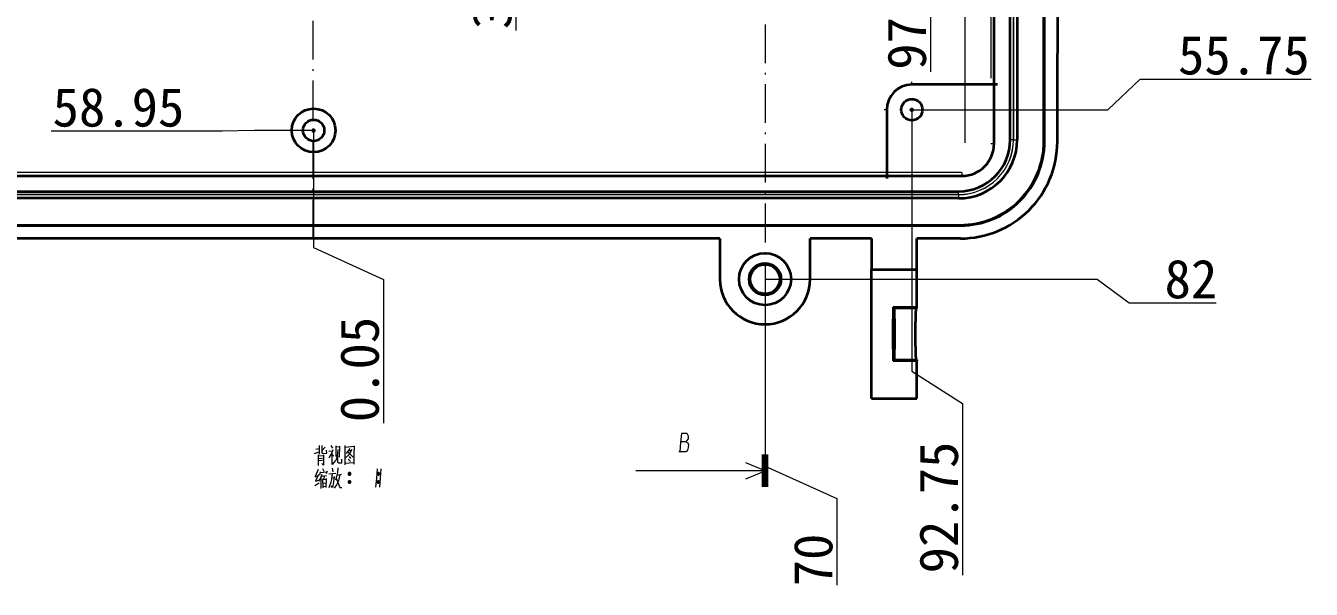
# Model space of a CAD drawing. Header units: millimetres. Extents: x -2350 to -557, y -483 to 312.
# Drawn here: x -784.4 to -585.1, y -168.4 to -81.1 of the extents above; entities that cross this region are included whole.
import ezdxf

# ---------------------------------------------------------------- set-up
doc = ezdxf.new("R2010")
doc.units = ezdxf.units.MM
doc.header["$LTSCALE"] = 0.5
doc.header["$PDSIZE"] = -1
doc.linetypes.add('DASHDOT', pattern=[18.5, 12, -3, 0.5, -3])
doc.layers.get('0').update_dxf_attribs({"lineweight": 0})
doc.styles.get("Standard").update_dxf_attribs({"font": ''})
doc.styles.get('Standard').set_extended_font_data('FangSong_GB2312')
doc.dimstyles.get("Standard").update_dxf_attribs({"dimtxt": 0.18, "dimasz": 0.18, "dimexe": 0.18, "dimexo": 0.0625, "dimgap": 0.09, "dimtad": 0, "dimtih": 1, "dimtoh": 1, "dimdec": 4, "dimzin": 0, "dimdsep": 46, "dimtxsty": 'Standard', "dimcen": 0.09, "dimadec": 0, "dimazin": 0, "dimtfac": 1, "dimtdec": 4, "dimtofl": 0, "dimtmove": 0, "dimatfit": 3, "dimfxl": 0, "dimtolj": 1, "dimtzin": 0, "dimarcsym": 0})

# ---------------------------------------------------------------- blocks, each defined once
blk = doc.blocks.new('*D156')
at = {"color": 1, "lineweight": 20}
for p, q in [((-616.65, -94.11), (-611.65, -89.36)), ((-611.65, -89.36), (-585.15, -89.36)), ((-647.05, -94.11), (-616.65, -94.11))]:
    blk.add_line(p, q, dxfattribs=at)
at = {"layer": 'Defpoints', "color": 0}
for p in [(-739.8, -38.36), (-606.65, -89.36), (-647.05, -94.11)]:
    blk.add_point(p, dxfattribs=at)
at = {"color": 0, "insert": (-595.59, -85.69), "char_height": 6, "attachment_point": 5}
blk.add_mtext('55.75', dxfattribs=at)
blk = doc.blocks.new('*D167')
at = {"color": 1, "lineweight": 20}
for p, q in [((-871.88, -85.66), (-898.39, -85.66)), ((-866.88, -97.31), (-871.88, -85.66)), ((-837.25, -97.31), (-866.88, -97.31))]:
    blk.add_line(p, q, dxfattribs=at)
at = {"layer": 'Defpoints', "color": 0}
for p in [(-739.8, -38.36), (-876.88, -85.66), (-837.25, -97.31)]:
    blk.add_point(p, dxfattribs=at)
at = {"color": 0, "insert": (-887.95, -81.99), "char_height": 6, "attachment_point": 5}
blk.add_mtext('58.95', dxfattribs=at)
blk = doc.blocks.new('*D168')
at = {"color": 1, "lineweight": 20}
for p, q in [((-877.79, -107.62), (-891.26, -107.62)), ((-872.79, -120.36), (-877.79, -107.62)), ((-809.8, -120.36), (-872.79, -120.36))]:
    blk.add_line(p, q, dxfattribs=at)
at = {"layer": 'Defpoints', "color": 0}
for p in [(-739.8, -38.36), (-882.79, -107.62), (-809.8, -120.36)]:
    blk.add_point(p, dxfattribs=at)
at = {"color": 0, "insert": (-887.34, -103.96), "char_height": 6, "attachment_point": 5}
blk.add_mtext('82', dxfattribs=at)
blk = doc.blocks.new('*D169')
at = {"color": 1, "lineweight": 20}
for p, q in [((-837.25, -3.81), (-837.25, -123.15)), ((-837.25, -123.15), (-862.63, -128.15)), ((-862.63, -128.15), (-862.63, -154.79))]:
    blk.add_line(p, q, dxfattribs=at)
at = {"layer": 'Defpoints', "color": 0}
for p in [(-837.25, -3.81), (-739.8, -38.36), (-862.63, -133.15)]:
    blk.add_point(p, dxfattribs=at)
at = {"color": 0, "insert": (-866.31, -144.29), "char_height": 6, "attachment_point": 5, "rotation": 90}
blk.add_mtext('97.45', dxfattribs=at)
blk = doc.blocks.new('*D170')
at = {"color": 1, "lineweight": 20}
for p, q in [((-809.8, -120.36), (-809.8, -134.63)), ((-809.8, -134.63), (-823.71, -139.63)), ((-823.71, -139.63), (-823.71, -153.04))]:
    blk.add_line(p, q, dxfattribs=at)
at = {"layer": 'Defpoints', "color": 0}
for p in [(-739.8, -38.36), (-809.8, -120.36), (-823.71, -144.63)]:
    blk.add_point(p, dxfattribs=at)
at = {"color": 0, "insert": (-827.37, -149.15), "char_height": 6, "attachment_point": 5, "rotation": 90}
blk.add_mtext('70', dxfattribs=at)
blk = doc.blocks.new('*D171')
at = {"color": 1, "lineweight": 20}
for p, q in [((-739.75, -97.31), (-739.75, -115.44)), ((-739.75, -115.44), (-728.92, -120.44)), ((-728.92, -120.44), (-728.92, -142.66))]:
    blk.add_line(p, q, dxfattribs=at)
at = {"layer": 'Defpoints', "color": 0}
for p in [(-739.8, -38.36), (-739.75, -97.31), (-728.92, -125.44)]:
    blk.add_point(p, dxfattribs=at)
at = {"color": 0, "insert": (-732.6, -134.36), "char_height": 6, "attachment_point": 5, "rotation": 90}
blk.add_mtext('0.05', dxfattribs=at)
blk = doc.blocks.new('*D172')
at = {"color": 1, "lineweight": 20}
for p, q in [((-753.92, -97.44), (-780.43, -97.44)), ((-748.92, -97.31), (-753.92, -97.44)), ((-739.75, -97.31), (-748.92, -97.31))]:
    blk.add_line(p, q, dxfattribs=at)
at = {"layer": 'Defpoints', "color": 0}
for p in [(-739.8, -38.36), (-758.92, -97.44), (-739.75, -97.31)]:
    blk.add_point(p, dxfattribs=at)
at = {"color": 0, "insert": (-769.99, -93.77), "char_height": 6, "attachment_point": 5}
blk.add_mtext('58.95', dxfattribs=at)
blk = doc.blocks.new('*D173')
at = {"color": 1, "lineweight": 20}
for p, q in [((-669.8, -120.36), (-618.35, -120.36)), ((-618.35, -120.36), (-613.35, -124.04)), ((-613.35, -124.04), (-599.87, -124.04))]:
    blk.add_line(p, q, dxfattribs=at)
at = {"layer": 'Defpoints', "color": 0}
for p in [(-739.8, -38.36), (-669.8, -120.36), (-608.35, -124.04)]:
    blk.add_point(p, dxfattribs=at)
at = {"color": 0, "insert": (-603.8, -120.38), "char_height": 6, "attachment_point": 5}
blk.add_mtext('82', dxfattribs=at)
blk = doc.blocks.new('*D174')
at = {"color": 1, "lineweight": 20}
for p, q in [((-669.8, -120.36), (-669.8, -149.36)), ((-669.8, -149.36), (-658.65, -154.36)), ((-658.65, -154.36), (-658.65, -167.77))]:
    blk.add_line(p, q, dxfattribs=at)
at = {"layer": 'Defpoints', "color": 0}
for p in [(-739.8, -38.36), (-669.8, -120.36), (-658.65, -159.36)]:
    blk.add_point(p, dxfattribs=at)
at = {"color": 0, "insert": (-662.31, -163.88), "char_height": 6, "attachment_point": 5, "rotation": 90}
blk.add_mtext('70', dxfattribs=at)
blk = doc.blocks.new('*D175')
at = {"color": 1, "lineweight": 20}
for p, q in [((-647.05, -94.11), (-647.05, -134.61)), ((-647.05, -134.61), (-639.18, -139.61)), ((-639.18, -139.61), (-639.18, -166.25))]:
    blk.add_line(p, q, dxfattribs=at)
at = {"layer": 'Defpoints', "color": 0}
for p in [(-739.8, -38.36), (-647.05, -94.11), (-639.18, -144.61)]:
    blk.add_point(p, dxfattribs=at)
at = {"color": 0, "insert": (-642.85, -155.75), "char_height": 6, "attachment_point": 5, "rotation": 90}
blk.add_mtext('92.75', dxfattribs=at)
blk = doc.blocks.new('*D178')
at = {"color": 1, "lineweight": 20}
for p, q in [((-706.75, -43.81), (-706.75, -50.34)), ((-706.75, -50.34), (-708.39, -55.34)), ((-708.39, -55.34), (-708.39, -81.85))]:
    blk.add_line(p, q, dxfattribs=at)
at = {"layer": 'Defpoints', "color": 0}
for p in [(-739.8, -38.36), (-706.75, -43.81), (-708.39, -60.34)]:
    blk.add_point(p, dxfattribs=at)
at = {"color": 0, "insert": (-712.06, -71.41), "char_height": 6, "attachment_point": 5, "rotation": 90}
blk.add_mtext('33.05', dxfattribs=at)
blk = doc.blocks.new('*D182')
at = {"color": 1, "lineweight": 20}
for p, q in [((-642.25, -58.81), (-642.25, -63.81)), ((-642.25, -63.81), (-644.13, -61.58)), ((-644.13, -61.58), (-644.13, -88.22))]:
    blk.add_line(p, q, dxfattribs=at)
at = {"layer": 'Defpoints', "color": 0}
for p in [(-739.8, -38.36), (-642.25, -58.81), (-644.13, -66.58)]:
    blk.add_point(p, dxfattribs=at)
at = {"color": 0, "insert": (-647.8, -77.71), "char_height": 6, "attachment_point": 5, "rotation": 90}
blk.add_mtext('97.55', dxfattribs=at)

msp = doc.modelspace()

# ---------------------------------------------------------------- linework, layer by layer
at = {"color": 7, "linetype": 'DASHDOT', "lineweight": 13}
for p, q in [((-669.797, 67.091), (-669.797, -147.551)), ((-739.797, -114.059), (-739.797, 37.341))]:
    msp.add_line(p, q, dxfattribs=at)
at = {"color": 7, "lineweight": 13}
for p, q in [((-638.827, 22.538), (-638.827, -99.256)), ((-634.827, 22.606), (-634.827, -89.236)), ((-631.307, 22.041), (-631.307, -98.759)), ((-631.289, -98.759), (-631.289, 22.041)), ((-630.799, 22.041), (-630.799, -98.759)), ((-639.332, -103.829), (-840.263, -103.829)), ((-639.797, -107.249), (-839.797, -107.249)), ((-839.797, -107.267), (-639.797, -107.267)), ((-639.797, -107.757), (-839.797, -107.757)), ((-669.797, -150.051), (-689.797, -150.051))]:
    msp.add_line(p, q, dxfattribs=at)
at = {"color": 7, "lineweight": 35}
for p, q in [((-634.297, -99.359), (-634.297, 22.641)), ((-631.797, -98.759), (-631.797, 22.041)), ((-630.719, 22.041), (-630.719, -98.759)), ((-626.576, -98.977), (-626.576, 22.26)), ((-626.497, -99.056), (-626.497, 22.338)), ((-624.497, 18.674), (-624.497, -85.392)), ((-840.297, -104.359), (-639.297, -104.359)), ((-839.797, -106.759), (-639.797, -106.759)), ((-639.797, -107.837), (-839.797, -107.837)), ((-840.094, -112.059), (-639.5, -112.059)), ((-840.016, -111.98), (-639.579, -111.98)), ((-676.797, -114.059), (-802.797, -114.059))]:
    msp.add_line(p, q, dxfattribs=at)
at = {"color": 7, "lineweight": 35, "ltscale": 0.341727}
msp.add_line((-624.497, -99.061), (-624.497, -85.392), dxfattribs=at)
at = {"color": 7, "lineweight": 13, "ltscale": 0.010301}
msp.add_line((-647.047, -90.221), (-647.047, -89.809), dxfattribs=at)
at = {"color": 7, "lineweight": 35, "ltscale": 0.331332}
msp.add_line((-633.794, -90.221), (-647.047, -90.221), dxfattribs=at)
at = {"color": 7, "lineweight": 13, "ltscale": 0.010303}
msp.add_line((-650.935, -94.109), (-651.347, -94.109), dxfattribs=at)
at = {"color": 7, "lineweight": 35, "ltscale": 0.266333}
msp.add_line((-650.935, -94.109), (-650.935, -104.762), dxfattribs=at)
at = {"color": 7, "lineweight": 13, "ltscale": 0.013254}
msp.add_line((-634.827, -99.359), (-634.297, -99.359), dxfattribs=at)
at = {"color": 7, "lineweight": 13, "ltscale": 0.01225}
msp.add_line((-631.307, -98.759), (-631.797, -98.759), dxfattribs=at)
at = {"color": 7, "lineweight": 13, "ltscale": 0.012247}
msp.add_line((-631.289, -98.759), (-630.799, -98.759), dxfattribs=at)
at = {"color": 7, "lineweight": 13, "ltscale": 0.002014}
msp.add_line((-630.799, -98.759), (-630.719, -98.759), dxfattribs=at)
at = {"color": 7, "lineweight": 13, "ltscale": 0.002778}
msp.add_line((-626.497, -99.056), (-626.576, -98.977), dxfattribs=at)
at = {"color": 7, "lineweight": 13, "ltscale": 0.013253}
msp.add_line((-639.297, -103.829), (-639.297, -104.359), dxfattribs=at)
at = {"color": 7, "lineweight": 13, "ltscale": 0.012251}
msp.add_line((-639.797, -107.249), (-639.797, -106.759), dxfattribs=at)
at = {"color": 7, "lineweight": 13, "ltscale": 0.012248}
msp.add_line((-639.797, -107.267), (-639.797, -107.757), dxfattribs=at)
at = {"color": 7, "lineweight": 13, "ltscale": 0.002015}
msp.add_line((-639.797, -107.757), (-639.797, -107.837), dxfattribs=at)
at = {"color": 7, "lineweight": 13, "ltscale": 0.002776}
msp.add_line((-639.579, -111.98), (-639.5, -112.059), dxfattribs=at)
at = {"color": 7, "lineweight": 35, "ltscale": 0.1575}
for p, q in [((-676.797, -114.059), (-676.797, -120.359)), ((-662.797, -120.359), (-662.797, -114.059))]:
    msp.add_line(p, q, dxfattribs=at)
at = {"color": 7, "lineweight": 35, "ltscale": 0.2375}
msp.add_line((-653.297, -114.059), (-662.797, -114.059), dxfattribs=at)
at = {"color": 7, "lineweight": 35, "ltscale": 0.12}
for p, q in [((-653.297, -114.059), (-653.297, -118.859)), ((-646.297, -118.859), (-646.297, -114.059))]:
    msp.add_line(p, q, dxfattribs=at)
at = {"color": 7, "lineweight": 35, "ltscale": 0.170056}
msp.add_line((-639.495, -114.059), (-646.297, -114.059), dxfattribs=at)
at = {"color": 7, "lineweight": 35, "ltscale": 0.175}
for p, q in [((-653.297, -118.859), (-646.297, -118.859)), ((-653.297, -138.859), (-646.297, -138.859))]:
    msp.add_line(p, q, dxfattribs=at)
at = {"color": 7, "lineweight": 35, "ltscale": 0.25}
for p, q in [((-653.297, -128.859), (-653.297, -118.859)), ((-653.297, -138.859), (-653.297, -128.859))]:
    msp.add_line(p, q, dxfattribs=at)
at = {"color": 7, "lineweight": 35, "ltscale": 0.146031}
for p, q in [((-646.297, -124.7), (-646.297, -118.859)), ((-646.297, -138.859), (-646.297, -133.018))]:
    msp.add_line(p, q, dxfattribs=at)
at = {"color": 7, "lineweight": 35, "ltscale": 0.09147}
for p, q in [((-649.956, -124.7), (-646.297, -124.7)), ((-646.297, -133.018), (-649.956, -133.018))]:
    msp.add_line(p, q, dxfattribs=at)
at = {"color": 7, "lineweight": 35, "ltscale": 0.005614}
for p, q in [((-649.797, -124.859), (-649.956, -124.7)), ((-649.797, -132.859), (-649.956, -133.018))]:
    msp.add_line(p, q, dxfattribs=at)
at = {"color": 7, "lineweight": 35, "ltscale": 0.000872803}
for p, q in [((-649.797, -124.859), (-649.832, -124.859)), ((-649.832, -132.859), (-649.797, -132.859))]:
    msp.add_line(p, q, dxfattribs=at)
at = {"color": 7, "lineweight": 35, "ltscale": 0.0875}
for p, q in [((-646.297, -124.859), (-649.797, -124.859)), ((-649.797, -132.859), (-646.297, -132.859))]:
    msp.add_line(p, q, dxfattribs=at)
at = {"color": 7, "lineweight": 35, "ltscale": 0.003969}
for p, q in [((-646.297, -124.859), (-646.297, -124.7)), ((-646.297, -132.859), (-646.297, -133.018))]:
    msp.add_line(p, q, dxfattribs=at)
at = {"color": 7, "lineweight": 100, "ltscale": 0.125}
msp.add_line((-669.797, -152.551), (-669.797, -147.551), dxfattribs=at)
at = {"color": 7, "lineweight": 13}
for points in [[(-683.13, -147.076), (-682.045, -147.076), (-681.8, -146.901), (-681.695, -146.726), (-681.59, -146.096), (-681.73, -145.781), (-682.08, -145.571), (-681.905, -145.431), (-681.66, -145.116), (-681.66, -144.696), (-681.8, -144.381), (-681.975, -144.276), (-682.745, -144.276), (-682.885, -145.676), (-683.025, -147.076)], [(-739.622, -147.399), (-738.887, -147.119)], [(-739.412, -146.734), (-738.887, -146.594)], [(-738.887, -146.139), (-738.887, -147.469)], [(-738.502, -146.139), (-738.502, -147.224)], [(-737.942, -146.419), (-738.502, -146.944)], [(-738.502, -147.224), (-738.397, -147.364)], [(-738.397, -147.364), (-737.697, -147.329)], [(-737.697, -147.329), (-737.732, -146.839)], [(-736.752, -146.804), (-736.927, -147.294), (-737.417, -148.029)], [(-737.382, -147.014), (-736.822, -146.944)], [(-737.102, -146.139), (-736.822, -146.559)], [(-736.927, -147.294), (-736.927, -149.079)], [(-736.332, -146.174), (-736.332, -147.854)], [(-735.667, -146.349), (-736.332, -146.419)], [(-736.017, -146.769), (-736.122, -147.819)], [(-735.737, -147.924), (-735.667, -146.244)], [(-734.897, -146.139), (-734.897, -147.609), (-734.897, -149.114)], [(-734.897, -146.174), (-734.897, -147.574), (-734.897, -148.974)], [(-733.427, -146.314), (-734.897, -146.454)], [(-734.127, -146.594), (-734.687, -147.399)], [(-734.372, -147.154), (-733.672, -147.889)], [(-734.337, -146.944), (-733.882, -146.874)], [(-734.337, -147.644), (-734.127, -147.364)], [(-734.127, -147.364), (-733.777, -146.734)], [(-733.462, -148.939), (-733.462, -147.574), (-733.427, -146.174)], [(-682.08, -145.571), (-682.885, -145.571)], [(-739.062, -147.574), (-739.062, -149.219)], [(-739.062, -147.749), (-738.222, -147.679)], [(-739.062, -148.169), (-738.397, -148.099)], [(-739.062, -148.484), (-738.397, -148.414)], [(-738.222, -149.184), (-738.502, -148.939)], [(-738.222, -147.609), (-738.222, -149.184)], [(-736.927, -147.469), (-736.612, -147.784)], [(-736.822, -149.079), (-736.542, -148.799)], [(-736.542, -148.799), (-736.297, -148.449)], [(-736.122, -147.819), (-736.297, -148.449)], [(-735.982, -148.799), (-735.982, -147.714)], [(-735.842, -148.904), (-735.982, -148.799)], [(-735.422, -148.904), (-735.842, -148.904)], [(-735.422, -148.274), (-735.422, -148.904)], [(-734.897, -148.869), (-733.532, -148.764)], [(-734.827, -148.064), (-734.337, -147.644)], [(-734.372, -148.239), (-734.022, -148.624)], [(-734.267, -147.854), (-734.022, -148.134)], [(-733.672, -147.889), (-733.497, -147.854)], [(-733.462, -149.044), (-733.462, -148.939), (-733.532, -148.764)], [(-672.797, -151.293), (-669.797, -150.051), (-672.797, -148.808)], [(-739.132, -150.899), (-739.552, -151.039)], [(-739.062, -149.884), (-739.517, -150.969)], [(-738.992, -150.654), (-739.447, -151.669)], [(-738.677, -151.179), (-738.992, -151.669)], [(-738.747, -150.199), (-738.852, -150.759)], [(-738.747, -150.339), (-737.697, -150.199)], [(-738.502, -150.619), (-738.677, -151.179)], [(-738.642, -151.109), (-738.642, -152.824)], [(-738.432, -150.899), (-737.732, -150.794)], [(-738.362, -149.709), (-738.187, -150.094)], [(-738.362, -151.319), (-738.327, -152.719)], [(-738.362, -151.424), (-737.837, -151.354)], [(-738.117, -150.864), (-738.187, -151.424)], [(-737.802, -151.249), (-737.872, -152.649)], [(-737.662, -150.094), (-737.802, -150.549)], [(-736.892, -150.479), (-736.997, -151.389), (-737.102, -151.809), (-737.417, -152.684)], [(-737.382, -150.549), (-736.332, -150.409)], [(-736.577, -150.969), (-736.682, -151.809), (-736.822, -152.649), (-737.032, -152.369)], [(-736.962, -151.144), (-736.577, -151.074)], [(-736.892, -149.639), (-736.787, -150.199)], [(-736.192, -150.969), (-736.367, -151.529)], [(-736.262, -151.214), (-735.702, -152.649)], [(-736.052, -150.339), (-736.192, -150.969)], [(-736.122, -150.724), (-735.422, -150.584)], [(-735.982, -149.604), (-736.052, -150.339)], [(-735.702, -150.654), (-735.912, -151.599)], [(-734.372, -150.514), (-733.987, -150.514)], [(-734.337, -150.409), (-734.022, -150.409)], [(-734.337, -150.654), (-734.022, -150.654)], [(-729.927, -149.779), (-730.032, -151.179), (-730.137, -152.579)], [(-729.927, -150.514), (-729.542, -150.514)], [(-729.892, -150.409), (-729.577, -150.409)], [(-729.892, -150.654), (-729.577, -150.654)], [(-729.332, -149.779), (-729.437, -151.179), (-729.542, -152.579)], [(-739.587, -152.334), (-738.887, -151.949)], [(-739.482, -151.669), (-738.957, -151.494)], [(-738.327, -151.984), (-737.942, -151.914)], [(-737.872, -152.474), (-738.292, -152.544)], [(-736.192, -152.229), (-736.577, -152.754)], [(-735.912, -151.599), (-736.192, -152.229)], [(-735.702, -152.649), (-735.387, -152.649)], [(-734.372, -151.774), (-733.987, -151.774)], [(-734.337, -151.669), (-734.022, -151.669)], [(-734.337, -151.914), (-734.022, -151.914)], [(-729.927, -151.774), (-729.542, -151.774)], [(-729.892, -151.669), (-729.577, -151.669)], [(-729.892, -151.914), (-729.577, -151.914)]]:
    msp.add_lwpolyline(points, dxfattribs=at)
for points in [[(-734.267, -150.724), (-734.092, -150.724), (-733.987, -150.619), (-733.987, -150.444), (-734.092, -150.339), (-734.267, -150.339), (-734.372, -150.444), (-734.372, -150.619)], [(-729.822, -150.724), (-729.647, -150.724), (-729.542, -150.619), (-729.542, -150.444), (-729.647, -150.339), (-729.822, -150.339), (-729.927, -150.444), (-729.927, -150.619)], [(-734.267, -151.984), (-734.092, -151.984), (-733.987, -151.879), (-733.987, -151.704), (-734.092, -151.599), (-734.267, -151.599), (-734.372, -151.704), (-734.372, -151.879)], [(-729.822, -151.984), (-729.647, -151.984), (-729.542, -151.879), (-729.542, -151.704), (-729.647, -151.599), (-729.822, -151.599), (-729.927, -151.704), (-729.927, -151.879)]]:
    msp.add_lwpolyline(points, close=True, dxfattribs=at)
at = {"color": 7, "lineweight": 35}
for centre, radius in [((-647.047, -94.109), 1.65), ((-739.747, -97.309), 3.375), ((-647.047, -94.109), 0.15), ((-739.747, -97.309), 1.65), ((-739.747, -97.309), 0.15), ((-669.797, -120.359), 4.027), ((-669.797, -120.359), 2.474), ((-669.797, -120.359), 2.291)]:
    msp.add_circle(centre, radius, dxfattribs=at)
for centre, radius, start, end in [((-647.047, -94.109), 3.888, 90, 179.99999), ((-639.797, -98.759), 9.079, 270, 0), ((-639.797, -98.759), 8, 270, 0), ((-639.578, -98.978), 13.002, 269.99608, 0.00393), ((-639.499, -99.057), 13.002, 269.99607, 0.00392), ((-639.494, -99.062), 14.997, 269.99607, 0.00392), ((-639.297, -99.359), 5, 270, 360), ((-669.797, -120.359), 7, 180.00001, 0), ((-121.706, -128.773), 528.266, 179.55823, 180.00928), ((-121.706, -128.945), 528.266, 179.99072, 180.44177)]:
    msp.add_arc(centre, radius, start, end, dxfattribs=at)
at = {"color": 7, "lineweight": 13}
for radius in [8.508, 8.998, 8.49]:
    msp.add_arc((-639.797, -98.759), radius, 270, 0, dxfattribs=at)
at = {"color": 7, "lineweight": 35}
for centre, major_axis, ratio, start_param, end_param in [((-649.832, -128.859), (0, 4), 0.0174551, 6.2831853, 9.424778), ((-649.762, -128.859), (0, -4), 0.0174551, 6.2831853, 9.424778), ((-646.372, -128.859), (0, -4), 0.0375422, 3.1415927, 6.2831853)]:
    msp.add_ellipse(centre, major_axis=major_axis, ratio=ratio, start_param=start_param, end_param=end_param, dxfattribs=at)

# ---------------------------------------------------------------- dimensions: what is measured, and where the dimension line sits
for feature_location, offset, dtype, picture, middle in [((-837.247, -3.809), (-25.385, -129.343), 1, '*D169', (-866.308, -144.286)), ((-837.247, -97.309), (-39.634, 11.646), 0, '*D167', (-887.947, -81.986)), ((-809.797, -120.359), (-72.99, 12.74), 0, '*D168', (-887.338, -103.959)), ((-809.797, -120.359), (-13.91, -24.271), 1, '*D170', (-827.367, -149.146)), ((-739.747, -97.309), (-19.175, -0.135), 0, '*D172', (-769.987, -93.767)), ((-647.047, -94.109), (40.397, 4.745), 0, '*D156', (-595.585, -85.688)), ((-739.747, -97.309), (10.824, -28.133), 1, '*D171', (-732.599, -134.364)), ((-669.797, -120.359), (61.449, -3.678), 0, '*D173', (-603.797, -120.378)), ((-669.797, -120.359), (11.149, -39.004), 1, '*D174', (-662.308, -163.88)), ((-647.047, -94.109), (7.872, -50.503), 1, '*D175', (-642.852, -155.745)), ((-706.747, -43.809), (-1.639, -16.534), 1, '*D178', (-712.063, -71.408)), ((-642.247, -58.809), (-1.881, -7.771), 1, '*D182', (-647.804, -77.714))]:
    dim = msp.add_ordinate_dim(feature_location=feature_location, offset=offset, dtype=dtype, origin=(-739.797, -38.359), dimstyle='Standard', override={"dimtxt": 6, "dimasz": 2.5, "dimexe": 1.25, "dimexo": 0, "dimgap": 0.625, "dimtad": 1, "dimtih": 0, "dimtoh": 0, "dimdec": 2, "dimzin": 8, "dimcen": -2.5, "dimclrd": 1, "dimclre": 1, "dimtdec": 2, "dimtofl": 1, "dimatfit": 0, "dimtolj": 0, "dimtzin": 8, "dimlwd": 20, "dimlwe": 20})
    dim.commit()
    dim.dimension.update_dxf_attribs({"geometry": picture, "text_midpoint": middle})

doc.saveas('drawing.dxf')
